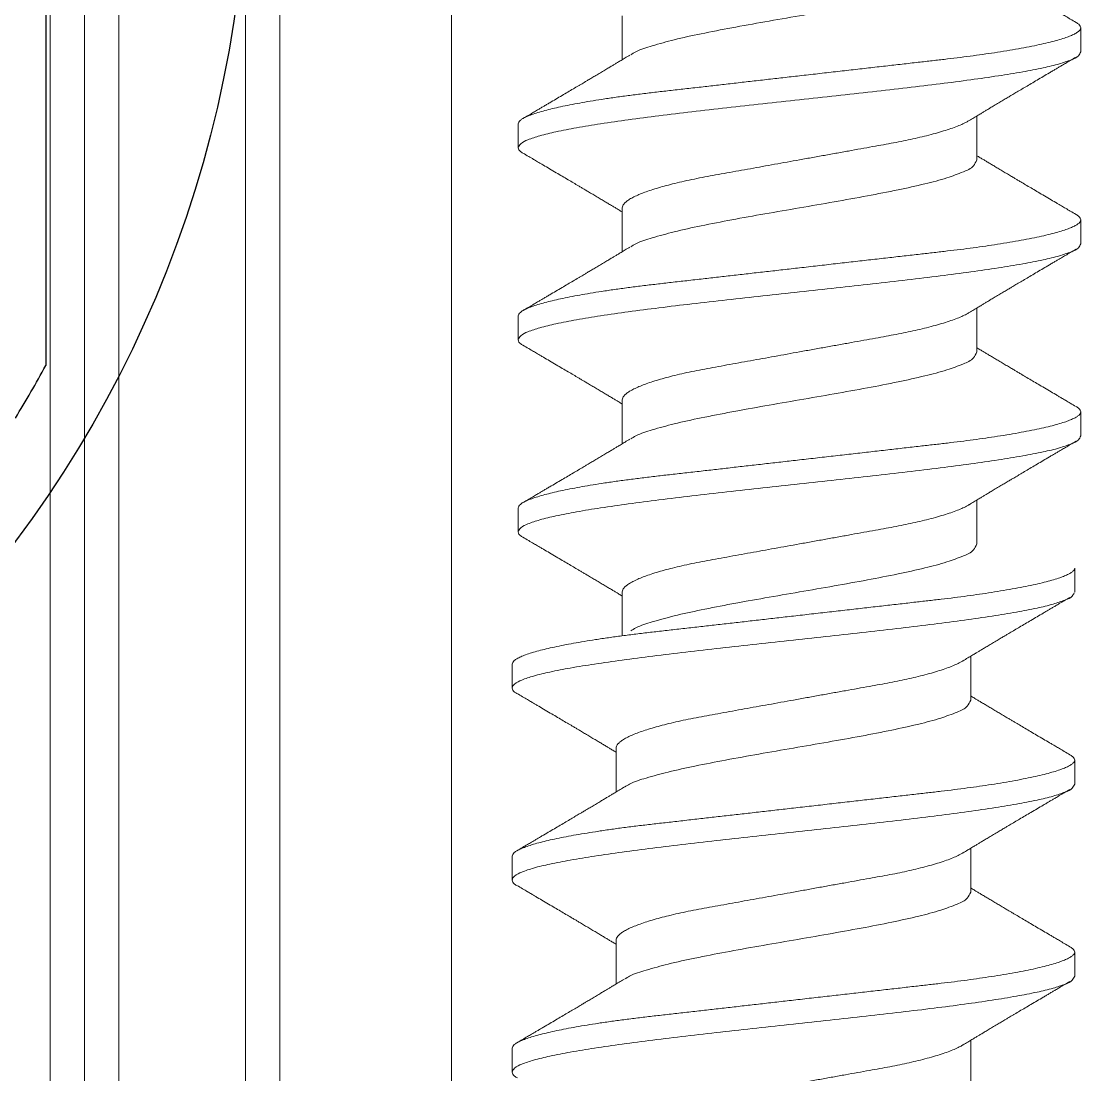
# Model space of a CAD drawing. Extents: x -82 to 113, y -82 to 93.
# Drawn here: x 28.7238 to 29.0327, y 79.8441 to 80.1513 of the extents above; entities that cross this region are included whole.
import ezdxf

# ---------------------------------------------------------------- set-up
doc = ezdxf.new("R2010")
doc.units = 0
doc.header["$MEASUREMENT"] = 0
doc.linetypes.add('C', pattern=[0])
doc.linetypes.add('SLD-Solid', pattern=[0])
doc.layers.get('0').update_dxf_attribs({"linetype": 'CONTINUOUS'})
doc.layers.add('Ballons', color=7, linetype='CONTINUOUS')
doc.layers.add('INERTIA', color=7, linetype='CONTINUOUS')

# ---------------------------------------------------------------- blocks, each defined once
blk = doc.blocks.new('NO 8 2 IN')
at = {"color": 7, "linetype": 'SLD-Solid', "lineweight": 15}
for p, q in [((1.25778, 0.0823), (1.25078, 0.0823)), ((1.31378, 0.0823), (1.30678, 0.0823)), ((1.36978, 0.0823), (1.36278, 0.0823)), ((1.41531, 0.08052), (1.40831, 0.08052)), ((1.47131, 0.08052), (1.46431, 0.08052)), ((1.52731, 0.08052), (1.52031, 0.08052)), ((1.28928, 0.05199), (1.27649, 0.05199)), ((1.34528, 0.05199), (1.33249, 0.05199)), ((1.39081, 0.05021), (1.37802, 0.05021)), ((1.44681, 0.05021), (1.43402, 0.05021)), ((1.50281, 0.05021), (1.49002, 0.05021)), ((1.55881, 0.05021), (1.54602, 0.05021)), ((1.24728, -0.05139), (1.26007, -0.05139)), ((1.30328, -0.05139), (1.31607, -0.05139)), ((1.35928, -0.05139), (1.37207, -0.05139)), ((1.40481, -0.05317), (1.41761, -0.05317)), ((1.46081, -0.05317), (1.47361, -0.05317)), ((1.51681, -0.05317), (1.52961, -0.05317)), ((1.27878, -0.0817), (1.28578, -0.0817)), ((1.33478, -0.0817), (1.34178, -0.0817)), ((1.39078, -0.0817), (1.39778, -0.0817)), ((1.43631, -0.08348), (1.44331, -0.08348)), ((1.49231, -0.08348), (1.49931, -0.08348)), ((1.54831, -0.08348), (1.55531, -0.08348))]:
    blk.add_line(p, q, dxfattribs=at)
for points, knots in [([(1.24914, 0.08075), (1.24927, 0.08104), (1.24959, 0.08174), (1.2508, 0.08263), (1.25235, 0.08137), (1.25329, 0.07915), (1.25446, 0.07567), (1.25556, 0.07094), (1.25671, 0.065), (1.25785, 0.05796), (1.259, 0.04994), (1.26016, 0.04107), (1.26131, 0.0315), (1.26247, 0.0214), (1.26362, 0.01094), (1.26478, 0.0003), (1.26594, -0.01034), (1.26709, -0.0208), (1.26825, -0.0309), (1.2694, -0.04047), (1.27056, -0.04934), (1.27171, -0.05736), (1.27285, -0.06441), (1.274, -0.07032), (1.27509, -0.07511), (1.27627, -0.07847), (1.2772, -0.08093), (1.27836, -0.0815), (1.27878, -0.0817)], [0, 0, 0, 0, 0.0057312, 0.0137294, 0.0217283, 0.0358057, 0.0571924, 0.0858972, 0.1215754, 0.1636904, 0.2115661, 0.2644133, 0.3213499, 0.3814193, 0.4436088, 0.5068678, 0.5701267, 0.6323161, 0.6923852, 0.7493214, 0.8021681, 0.8500432, 0.8921576, 0.9278349, 0.956539, 0.9779248, 0.9920013, 1, 1, 1, 1]), ([(1.25778, 0.0823), (1.25795, 0.08226), (1.25835, 0.08218), (1.25887, 0.08164), (1.25941, 0.08085), (1.25995, 0.07973), (1.26052, 0.0783), (1.2611, 0.07654), (1.26167, 0.07454), (1.26222, 0.07231), (1.26277, 0.06989), (1.26332, 0.06722), (1.26386, 0.06434), (1.26439, 0.06124), (1.26493, 0.05786), (1.26548, 0.05419), (1.26602, 0.05025), (1.26654, 0.04617), (1.26704, 0.04197), (1.26753, 0.03761), (1.26805, 0.03308), (1.26857, 0.02851), (1.26909, 0.02392), (1.26961, 0.01934), (1.27014, 0.01466), (1.27068, 0.00992), (1.27123, 0.00512), (1.2718, 0.00015), (1.27238, -0.00496), (1.27297, -0.01018), (1.27356, -0.01534), (1.27414, -0.02041), (1.2747, -0.02535), (1.27524, -0.03015), (1.27576, -0.03465), (1.27624, -0.03885), (1.27668, -0.04279), (1.27715, -0.04661), (1.27763, -0.05033), (1.27813, -0.05392), (1.27866, -0.05746), (1.27921, -0.06092), (1.2798, -0.06426), (1.28039, -0.06736), (1.28098, -0.07018), (1.28158, -0.07271), (1.28217, -0.07494), (1.28274, -0.07682), (1.28329, -0.07835), (1.2838, -0.07955), (1.2843, -0.08049), (1.28478, -0.08115), (1.28526, -0.0816), (1.28562, -0.08167), (1.28578, -0.0817)], [0, 0, 0, 0, 0.003092, 0.007218, 0.012848, 0.020196, 0.029358, 0.040369, 0.053221, 0.066587, 0.081415, 0.097635, 0.11516, 0.13389, 0.153715, 0.176448, 0.200174, 0.224724, 0.249924, 0.275906, 0.303091, 0.331379, 0.358168, 0.385658, 0.413725, 0.442232, 0.471038, 0.499995, 0.531578, 0.562966, 0.593969, 0.624401, 0.654092, 0.682884, 0.710636, 0.735058, 0.758527, 0.78147, 0.803831, 0.825476, 0.846274, 0.867849, 0.888108, 0.906911, 0.924131, 0.939662, 0.953422, 0.965357, 0.974673, 0.982441, 0.988705, 0.993557, 0.99719, 1, 1, 1, 1]), ([(1.27784, 0.04975), (1.27756, 0.05021), (1.27703, 0.05108), (1.27631, 0.05228), (1.27571, 0.05328), (1.27519, 0.05415), (1.27467, 0.05501), (1.2741, 0.05598), (1.27342, 0.05711), (1.27267, 0.05835), (1.27192, 0.05963), (1.27121, 0.06081), (1.2706, 0.06183), (1.2701, 0.06267), (1.26968, 0.06339), (1.26927, 0.06407), (1.26871, 0.06502), (1.26796, 0.06629), (1.26702, 0.06788), (1.26601, 0.06958), (1.26497, 0.07134), (1.26409, 0.07285), (1.26337, 0.07406), (1.26285, 0.07495), (1.26233, 0.07582), (1.26177, 0.07677), (1.2611, 0.07792), (1.26027, 0.07933), (1.25966, 0.08036), (1.25933, 0.08092)], [0, 0, 0, 0, 0.0451999, 0.083899, 0.1160726, 0.1417319, 0.1675755, 0.1986995, 0.2351164, 0.2768371, 0.3186332, 0.3576857, 0.3906104, 0.417396, 0.4384372, 0.4596495, 0.4829884, 0.5298514, 0.5815664, 0.6360157, 0.6932004, 0.7506903, 0.7808665, 0.8094736, 0.8365085, 0.8645782, 0.9009622, 0.9460993, 1, 1, 1, 1]), ([(1.30522, 0.08092), (1.30489, 0.08036), (1.30429, 0.07933), (1.30346, 0.07792), (1.30279, 0.07678), (1.30223, 0.07583), (1.30154, 0.07466), (1.30063, 0.07312), (1.29955, 0.07128), (1.29849, 0.06948), (1.2975, 0.06782), (1.29658, 0.06626), (1.29581, 0.06495), (1.29519, 0.06391), (1.29467, 0.06303), (1.29407, 0.06203), (1.2934, 0.0609), (1.29266, 0.05966), (1.29194, 0.05846), (1.29126, 0.0573), (1.29061, 0.05622), (1.29002, 0.05523), (1.28947, 0.05431), (1.28892, 0.05341), (1.28846, 0.05264), (1.28817, 0.05214), (1.28807, 0.05199)], [0, 0, 0, 0, 0.057982, 0.10656, 0.145743, 0.175978, 0.205039, 0.267031, 0.335195, 0.395552, 0.453065, 0.507733, 0.557279, 0.588303, 0.615909, 0.648764, 0.691919, 0.733036, 0.777294, 0.8174, 0.853077, 0.889787, 0.920247, 0.948394, 0.983846, 1, 1, 1, 1]), ([(1.30514, 0.08075), (1.30527, 0.08104), (1.30559, 0.08174), (1.3068, 0.08263), (1.30835, 0.08137), (1.30929, 0.07915), (1.31046, 0.07567), (1.31156, 0.07094), (1.31271, 0.065), (1.31385, 0.05796), (1.315, 0.04994), (1.31616, 0.04107), (1.31731, 0.0315), (1.31847, 0.0214), (1.31962, 0.01094), (1.32078, 0.0003), (1.32194, -0.01034), (1.32309, -0.0208), (1.32425, -0.0309), (1.3254, -0.04047), (1.32656, -0.04934), (1.32771, -0.05736), (1.32885, -0.06441), (1.33, -0.07032), (1.33109, -0.07511), (1.33227, -0.07847), (1.3332, -0.08093), (1.33436, -0.0815), (1.33478, -0.0817)], [0, 0, 0, 0, 0.005731, 0.013729, 0.021728, 0.035806, 0.057192, 0.085897, 0.121575, 0.16369, 0.211566, 0.264413, 0.32135, 0.381419, 0.443609, 0.506868, 0.570127, 0.632316, 0.692385, 0.749321, 0.802168, 0.850043, 0.892158, 0.927835, 0.956539, 0.977925, 0.992002, 1, 1, 1, 1]), ([(1.31378, 0.0823), (1.31395, 0.08226), (1.31435, 0.08218), (1.31487, 0.08164), (1.31541, 0.08085), (1.31595, 0.07973), (1.31652, 0.0783), (1.3171, 0.07654), (1.31767, 0.07454), (1.31822, 0.07231), (1.31877, 0.06989), (1.31932, 0.06722), (1.31986, 0.06434), (1.32039, 0.06124), (1.32093, 0.05786), (1.32148, 0.05419), (1.32202, 0.05025), (1.32254, 0.04617), (1.32304, 0.04197), (1.32353, 0.03761), (1.32405, 0.03308), (1.32457, 0.02851), (1.32509, 0.02392), (1.32561, 0.01934), (1.32614, 0.01466), (1.32668, 0.00992), (1.32723, 0.00512), (1.3278, 0.00015), (1.32838, -0.00496), (1.32897, -0.01018), (1.32956, -0.01534), (1.33014, -0.02041), (1.3307, -0.02535), (1.33124, -0.03015), (1.33176, -0.03465), (1.33224, -0.03885), (1.33268, -0.04279), (1.33315, -0.04661), (1.33363, -0.05033), (1.33413, -0.05392), (1.33466, -0.05746), (1.33521, -0.06092), (1.3358, -0.06426), (1.33639, -0.06736), (1.33698, -0.07018), (1.33758, -0.07271), (1.33817, -0.07494), (1.33874, -0.07682), (1.33929, -0.07835), (1.3398, -0.07955), (1.3403, -0.08049), (1.34078, -0.08115), (1.34126, -0.0816), (1.34162, -0.08167), (1.34178, -0.0817)], [0, 0, 0, 0, 0.003092, 0.007218, 0.012848, 0.020196, 0.029358, 0.040369, 0.053221, 0.066587, 0.081415, 0.097635, 0.11516, 0.13389, 0.153715, 0.176448, 0.200175, 0.224724, 0.249925, 0.275906, 0.303091, 0.331379, 0.358168, 0.385658, 0.413725, 0.442232, 0.471038, 0.499995, 0.531578, 0.562967, 0.593969, 0.624401, 0.654092, 0.682884, 0.710637, 0.735058, 0.758527, 0.78147, 0.803831, 0.825476, 0.846274, 0.867849, 0.888108, 0.906911, 0.924131, 0.939662, 0.953423, 0.965357, 0.974673, 0.982441, 0.988705, 0.993557, 0.99719, 1, 1, 1, 1]), ([(1.33384, 0.04975), (1.33356, 0.05021), (1.33303, 0.05108), (1.33231, 0.05228), (1.33171, 0.05328), (1.33119, 0.05415), (1.33067, 0.05501), (1.3301, 0.05598), (1.32942, 0.05711), (1.32867, 0.05835), (1.32792, 0.05963), (1.32721, 0.06081), (1.3266, 0.06183), (1.3261, 0.06267), (1.32568, 0.06339), (1.32527, 0.06407), (1.32471, 0.06502), (1.32396, 0.06629), (1.32302, 0.06788), (1.32201, 0.06958), (1.32097, 0.07134), (1.32009, 0.07285), (1.31937, 0.07406), (1.31885, 0.07495), (1.31833, 0.07582), (1.31777, 0.07677), (1.3171, 0.07792), (1.31627, 0.07933), (1.31566, 0.08036), (1.31533, 0.08092)], [0, 0, 0, 0, 0.045199, 0.083899, 0.116073, 0.141732, 0.167575, 0.1987, 0.235116, 0.276837, 0.318633, 0.357685, 0.39061, 0.417395, 0.438437, 0.45965, 0.482988, 0.529851, 0.581566, 0.636015, 0.6932, 0.75069, 0.780866, 0.809473, 0.836508, 0.864578, 0.900962, 0.946099, 1, 1, 1, 1]), ([(1.36122, 0.08092), (1.36089, 0.08036), (1.36029, 0.07933), (1.35946, 0.07792), (1.35879, 0.07678), (1.35823, 0.07583), (1.35754, 0.07466), (1.35663, 0.07312), (1.35555, 0.07128), (1.35449, 0.06948), (1.3535, 0.06782), (1.35258, 0.06626), (1.35181, 0.06495), (1.35119, 0.06391), (1.35067, 0.06303), (1.35007, 0.06203), (1.3494, 0.0609), (1.34866, 0.05966), (1.34794, 0.05846), (1.34725, 0.0573), (1.34661, 0.05622), (1.34602, 0.05523), (1.34547, 0.05431), (1.34492, 0.05341), (1.34446, 0.05264), (1.34417, 0.05214), (1.34407, 0.05199)], [0, 0, 0, 0, 0.057982, 0.10656, 0.145743, 0.175979, 0.205039, 0.267031, 0.335196, 0.395553, 0.453065, 0.507733, 0.55728, 0.588303, 0.615909, 0.648764, 0.691919, 0.733036, 0.777295, 0.817401, 0.853077, 0.889788, 0.920247, 0.948394, 0.983846, 1, 1, 1, 1]), ([(1.36114, 0.08075), (1.36127, 0.08104), (1.36159, 0.08174), (1.3628, 0.08263), (1.36435, 0.08137), (1.36529, 0.07915), (1.36646, 0.07567), (1.36756, 0.07094), (1.36871, 0.065), (1.36985, 0.05796), (1.371, 0.04994), (1.37216, 0.04107), (1.37331, 0.0315), (1.37447, 0.0214), (1.37562, 0.01094), (1.37678, 0.0003), (1.37794, -0.01034), (1.37909, -0.0208), (1.38025, -0.0309), (1.3814, -0.04047), (1.38256, -0.04934), (1.38371, -0.05736), (1.38485, -0.06441), (1.386, -0.07032), (1.38709, -0.07511), (1.38828, -0.07845), (1.38915, -0.08085), (1.3902, -0.08138), (1.39052, -0.08155)], [0, 0, 0, 0, 0.005741, 0.013754, 0.021767, 0.035869, 0.057293, 0.086049, 0.12179, 0.163979, 0.21194, 0.26488, 0.321917, 0.382093, 0.444392, 0.507763, 0.571133, 0.633432, 0.693607, 0.750644, 0.803584, 0.851544, 0.893732, 0.929473, 0.958227, 0.979651, 0.993752, 1, 1, 1, 1]), ([(1.36978, 0.0823), (1.36995, 0.08226), (1.37035, 0.08218), (1.37087, 0.08164), (1.37141, 0.08085), (1.37195, 0.07973), (1.37252, 0.0783), (1.3731, 0.07654), (1.37367, 0.07454), (1.37422, 0.07231), (1.37477, 0.06989), (1.37532, 0.06722), (1.37586, 0.06434), (1.37639, 0.06124), (1.37693, 0.05786), (1.37748, 0.05419), (1.37802, 0.05025), (1.37854, 0.04617), (1.37904, 0.04197), (1.37953, 0.03761), (1.38005, 0.03308), (1.38057, 0.02851), (1.38109, 0.02392), (1.38161, 0.01934), (1.38214, 0.01466), (1.38268, 0.00992), (1.38323, 0.00512), (1.3838, 0.00015), (1.38438, -0.00496), (1.38497, -0.01018), (1.38556, -0.01534), (1.38614, -0.02041), (1.3867, -0.02535), (1.38724, -0.03015), (1.38776, -0.03465), (1.38824, -0.03885), (1.38868, -0.04279), (1.38915, -0.04661), (1.38963, -0.05033), (1.39013, -0.05392), (1.39066, -0.05746), (1.39121, -0.06092), (1.3918, -0.06426), (1.39239, -0.06736), (1.39298, -0.07018), (1.39358, -0.07271), (1.39417, -0.07494), (1.39474, -0.07682), (1.39529, -0.07835), (1.3958, -0.07955), (1.3963, -0.08049), (1.39678, -0.08115), (1.39726, -0.0816), (1.39762, -0.08167), (1.39778, -0.0817)], [0, 0, 0, 0, 0.003092, 0.007218, 0.012848, 0.020196, 0.029358, 0.040369, 0.053221, 0.066587, 0.081415, 0.097635, 0.11516, 0.13389, 0.153715, 0.176448, 0.200175, 0.224724, 0.249925, 0.275906, 0.303091, 0.331379, 0.358168, 0.385658, 0.413725, 0.442232, 0.471038, 0.499995, 0.531578, 0.562967, 0.593969, 0.624401, 0.654092, 0.682884, 0.710637, 0.735058, 0.758527, 0.78147, 0.803831, 0.825476, 0.846274, 0.867849, 0.888108, 0.906911, 0.924131, 0.939662, 0.953423, 0.965357, 0.974673, 0.982441, 0.988705, 0.993557, 0.99719, 1, 1, 1, 1]), ([(1.40667, 0.07896), (1.4068, 0.07926), (1.40712, 0.07995), (1.40833, 0.08085), (1.40988, 0.07959), (1.41082, 0.07737), (1.412, 0.07389), (1.41309, 0.06915), (1.41424, 0.06322), (1.41539, 0.05618), (1.41654, 0.04816), (1.41769, 0.03929), (1.41884, 0.02972), (1.42, 0.01962), (1.42116, 0.00916), (1.42231, -0.00148), (1.42347, -0.01213), (1.42463, -0.02259), (1.42578, -0.03269), (1.42694, -0.04225), (1.42809, -0.05113), (1.42924, -0.05915), (1.43038, -0.06619), (1.43153, -0.07211), (1.43263, -0.07689), (1.4338, -0.08025), (1.43474, -0.08272), (1.43589, -0.08328), (1.43631, -0.08348)], [0, 0, 0, 0, 0.005731, 0.013729, 0.021728, 0.035806, 0.057192, 0.085897, 0.121575, 0.16369, 0.211566, 0.264413, 0.32135, 0.381419, 0.443609, 0.506868, 0.570127, 0.632316, 0.692385, 0.749322, 0.802168, 0.850043, 0.892158, 0.927835, 0.956539, 0.977925, 0.992002, 1, 1, 1, 1]), ([(1.41531, 0.08052), (1.41549, 0.08048), (1.41589, 0.0804), (1.41641, 0.07985), (1.41694, 0.07907), (1.41749, 0.07795), (1.41805, 0.07652), (1.41863, 0.07476), (1.4192, 0.07275), (1.41976, 0.07053), (1.4203, 0.0681), (1.42085, 0.06544), (1.42139, 0.06255), (1.42193, 0.05946), (1.42247, 0.05607), (1.42301, 0.05241), (1.42355, 0.04847), (1.42407, 0.04439), (1.42457, 0.04018), (1.42507, 0.03583), (1.42558, 0.0313), (1.4261, 0.02672), (1.42662, 0.02213), (1.42715, 0.01756), (1.42768, 0.01288), (1.42822, 0.00813), (1.42876, 0.00334), (1.42933, -0.00163), (1.42991, -0.00674), (1.43051, -0.01196), (1.43109, -0.01713), (1.43167, -0.02219), (1.43223, -0.02713), (1.43278, -0.03193), (1.43329, -0.03643), (1.43377, -0.04064), (1.43422, -0.04457), (1.43468, -0.04839), (1.43516, -0.05211), (1.43566, -0.0557), (1.43619, -0.05924), (1.43674, -0.0627), (1.43733, -0.06605), (1.43792, -0.06914), (1.43852, -0.07196), (1.43911, -0.0745), (1.4397, -0.07673), (1.44027, -0.0786), (1.44082, -0.08013), (1.44133, -0.08133), (1.44183, -0.08227), (1.44232, -0.08293), (1.4428, -0.08338), (1.44316, -0.08345), (1.44331, -0.08348)], [0, 0, 0, 0, 0.003092, 0.007218, 0.012848, 0.020196, 0.029358, 0.040369, 0.053221, 0.066587, 0.081415, 0.097635, 0.11516, 0.13389, 0.153715, 0.176448, 0.200174, 0.224724, 0.249924, 0.275905, 0.303091, 0.331379, 0.358167, 0.385658, 0.413725, 0.442232, 0.471038, 0.499994, 0.531578, 0.562966, 0.593969, 0.624401, 0.654092, 0.682884, 0.710636, 0.735058, 0.758526, 0.78147, 0.803831, 0.825476, 0.846274, 0.867849, 0.888108, 0.906911, 0.924131, 0.939662, 0.953422, 0.965357, 0.974672, 0.982441, 0.988705, 0.993557, 0.99719, 1, 1, 1, 1]), ([(1.46267, 0.07896), (1.4628, 0.07926), (1.46312, 0.07995), (1.46433, 0.08085), (1.46588, 0.07959), (1.46682, 0.07737), (1.468, 0.07389), (1.46909, 0.06915), (1.47024, 0.06322), (1.47139, 0.05618), (1.47254, 0.04816), (1.47369, 0.03929), (1.47484, 0.02972), (1.476, 0.01962), (1.47716, 0.00916), (1.47831, -0.00148), (1.47947, -0.01213), (1.48063, -0.02259), (1.48178, -0.03269), (1.48294, -0.04225), (1.48409, -0.05113), (1.48524, -0.05915), (1.48638, -0.06619), (1.48753, -0.07211), (1.48863, -0.07689), (1.4898, -0.08025), (1.49074, -0.08272), (1.49189, -0.08328), (1.49231, -0.08348)], [0, 0, 0, 0, 0.0057312, 0.0137294, 0.0217283, 0.0358057, 0.0571924, 0.0858972, 0.1215754, 0.1636904, 0.2115661, 0.2644133, 0.3213499, 0.3814193, 0.4436088, 0.5068678, 0.5701267, 0.6323161, 0.6923852, 0.7493214, 0.8021681, 0.8500432, 0.8921576, 0.9278349, 0.956539, 0.9779248, 0.9920013, 1, 1, 1, 1]), ([(1.47131, 0.08052), (1.47149, 0.08048), (1.47189, 0.0804), (1.47241, 0.07985), (1.47294, 0.07907), (1.47349, 0.07795), (1.47405, 0.07652), (1.47463, 0.07476), (1.4752, 0.07275), (1.47576, 0.07053), (1.4763, 0.0681), (1.47685, 0.06544), (1.47739, 0.06255), (1.47793, 0.05946), (1.47847, 0.05607), (1.47901, 0.05241), (1.47955, 0.04847), (1.48007, 0.04439), (1.48057, 0.04018), (1.48107, 0.03583), (1.48158, 0.0313), (1.4821, 0.02672), (1.48262, 0.02213), (1.48315, 0.01756), (1.48368, 0.01288), (1.48422, 0.00813), (1.48476, 0.00334), (1.48533, -0.00163), (1.48591, -0.00674), (1.48651, -0.01196), (1.48709, -0.01713), (1.48767, -0.02219), (1.48823, -0.02713), (1.48878, -0.03193), (1.48929, -0.03643), (1.48977, -0.04064), (1.49022, -0.04457), (1.49068, -0.04839), (1.49116, -0.05211), (1.49166, -0.0557), (1.49219, -0.05924), (1.49274, -0.0627), (1.49333, -0.06605), (1.49392, -0.06914), (1.49452, -0.07196), (1.49511, -0.0745), (1.4957, -0.07673), (1.49627, -0.0786), (1.49682, -0.08013), (1.49733, -0.08133), (1.49783, -0.08227), (1.49832, -0.08293), (1.4988, -0.08338), (1.49916, -0.08345), (1.49931, -0.08348)], [0, 0, 0, 0, 0.003092, 0.007218, 0.012848, 0.020196, 0.029358, 0.040369, 0.053221, 0.066587, 0.081415, 0.097635, 0.11516, 0.13389, 0.153715, 0.176448, 0.200174, 0.224724, 0.249924, 0.275906, 0.303091, 0.331379, 0.358168, 0.385658, 0.413725, 0.442232, 0.471038, 0.499995, 0.531578, 0.562966, 0.593969, 0.624401, 0.654092, 0.682884, 0.710636, 0.735058, 0.758527, 0.78147, 0.803831, 0.825476, 0.846274, 0.867849, 0.888108, 0.906911, 0.924131, 0.939662, 0.953422, 0.965357, 0.974673, 0.982441, 0.988705, 0.993557, 0.99719, 1, 1, 1, 1]), ([(1.51867, 0.07896), (1.5188, 0.07926), (1.51912, 0.07995), (1.52033, 0.08085), (1.52188, 0.07959), (1.52282, 0.07737), (1.524, 0.07389), (1.52509, 0.06915), (1.52624, 0.06322), (1.52739, 0.05618), (1.52854, 0.04816), (1.52969, 0.03929), (1.53084, 0.02972), (1.532, 0.01962), (1.53316, 0.00916), (1.53431, -0.00148), (1.53547, -0.01213), (1.53663, -0.02259), (1.53778, -0.03269), (1.53894, -0.04225), (1.54009, -0.05113), (1.54124, -0.05915), (1.54238, -0.06619), (1.54353, -0.07211), (1.54463, -0.07689), (1.5458, -0.08025), (1.54674, -0.08272), (1.54789, -0.08328), (1.54831, -0.08348)], [0, 0, 0, 0, 0.005731, 0.013729, 0.021728, 0.035806, 0.057192, 0.085897, 0.121575, 0.16369, 0.211566, 0.264413, 0.32135, 0.381419, 0.443609, 0.506868, 0.570127, 0.632316, 0.692385, 0.749322, 0.802168, 0.850043, 0.892158, 0.927835, 0.956539, 0.977925, 0.992002, 1, 1, 1, 1]), ([(1.52731, 0.08052), (1.52749, 0.08048), (1.52789, 0.0804), (1.52841, 0.07985), (1.52894, 0.07907), (1.52949, 0.07795), (1.53005, 0.07652), (1.53063, 0.07476), (1.5312, 0.07275), (1.53176, 0.07053), (1.5323, 0.0681), (1.53285, 0.06544), (1.53339, 0.06255), (1.53393, 0.05946), (1.53447, 0.05607), (1.53501, 0.05241), (1.53555, 0.04847), (1.53607, 0.04439), (1.53657, 0.04018), (1.53707, 0.03583), (1.53758, 0.0313), (1.5381, 0.02672), (1.53862, 0.02213), (1.53915, 0.01756), (1.53968, 0.01288), (1.54022, 0.00813), (1.54076, 0.00334), (1.54133, -0.00163), (1.54191, -0.00674), (1.54251, -0.01196), (1.54309, -0.01713), (1.54367, -0.02219), (1.54423, -0.02713), (1.54478, -0.03193), (1.54529, -0.03643), (1.54577, -0.04064), (1.54622, -0.04457), (1.54668, -0.04839), (1.54716, -0.05211), (1.54766, -0.0557), (1.54819, -0.05924), (1.54874, -0.0627), (1.54933, -0.06605), (1.54992, -0.06914), (1.55052, -0.07196), (1.55111, -0.0745), (1.5517, -0.07673), (1.55227, -0.0786), (1.55282, -0.08013), (1.55333, -0.08133), (1.55383, -0.08227), (1.55432, -0.08293), (1.5548, -0.08338), (1.55516, -0.08345), (1.55531, -0.08348)], [0, 0, 0, 0, 0.003092, 0.007218, 0.012848, 0.020196, 0.029358, 0.040369, 0.053221, 0.066587, 0.081415, 0.097635, 0.11516, 0.13389, 0.153715, 0.176448, 0.200175, 0.224724, 0.249925, 0.275906, 0.303091, 0.331379, 0.358168, 0.385658, 0.413725, 0.442232, 0.471038, 0.499995, 0.531578, 0.562967, 0.593969, 0.624401, 0.654092, 0.682884, 0.710637, 0.735058, 0.758527, 0.78147, 0.803831, 0.825476, 0.846274, 0.867849, 0.888108, 0.906911, 0.924131, 0.939662, 0.953423, 0.965357, 0.974673, 0.982441, 0.988705, 0.993557, 0.99719, 1, 1, 1, 1]), ([(1.40676, 0.07914), (1.40643, 0.07858), (1.40582, 0.07755), (1.40499, 0.07614), (1.40432, 0.075), (1.40376, 0.07405), (1.40307, 0.07287), (1.40217, 0.07134), (1.40108, 0.0695), (1.40002, 0.0677), (1.39904, 0.06604), (1.39811, 0.06448), (1.39734, 0.06317), (1.39672, 0.06213), (1.3962, 0.06125), (1.39561, 0.06025), (1.39494, 0.05912), (1.3942, 0.05788), (1.39348, 0.05667), (1.39279, 0.05552), (1.39214, 0.05443), (1.39155, 0.05344), (1.391, 0.05253), (1.39046, 0.05162), (1.39, 0.05086), (1.3897, 0.05036), (1.38961, 0.05021)], [0, 0, 0, 0, 0.057982, 0.10656, 0.145743, 0.175979, 0.205039, 0.267031, 0.335196, 0.395553, 0.453065, 0.507733, 0.557279, 0.588303, 0.615908, 0.648764, 0.691919, 0.733036, 0.777294, 0.8174, 0.853077, 0.889787, 0.920247, 0.948394, 0.983845, 1, 1, 1, 1]), ([(1.43537, 0.04796), (1.43509, 0.04843), (1.43457, 0.0493), (1.43384, 0.0505), (1.43324, 0.0515), (1.43272, 0.05237), (1.43221, 0.05322), (1.43163, 0.05419), (1.43095, 0.05533), (1.43021, 0.05657), (1.42945, 0.05784), (1.42875, 0.05902), (1.42814, 0.06005), (1.42764, 0.06089), (1.42721, 0.06161), (1.42681, 0.06229), (1.42624, 0.06324), (1.42549, 0.0645), (1.42455, 0.0661), (1.42355, 0.06779), (1.42251, 0.06955), (1.42162, 0.07106), (1.42091, 0.07227), (1.42038, 0.07317), (1.41987, 0.07404), (1.41931, 0.07499), (1.41863, 0.07613), (1.4178, 0.07754), (1.4172, 0.07857), (1.41687, 0.07914)], [0, 0, 0, 0, 0.0452, 0.0839, 0.116073, 0.141732, 0.167575, 0.1987, 0.235116, 0.276837, 0.318633, 0.357685, 0.390611, 0.417396, 0.438437, 0.459649, 0.482988, 0.529851, 0.581567, 0.636015, 0.6932, 0.75069, 0.780867, 0.809473, 0.836509, 0.864578, 0.900962, 0.946099, 1, 1, 1, 1]), ([(1.46276, 0.07914), (1.46243, 0.07858), (1.46182, 0.07755), (1.461, 0.07614), (1.46032, 0.075), (1.45976, 0.07405), (1.45907, 0.07287), (1.45817, 0.07134), (1.45708, 0.0695), (1.45602, 0.0677), (1.45504, 0.06604), (1.45412, 0.06448), (1.45334, 0.06317), (1.45272, 0.06213), (1.4522, 0.06125), (1.45161, 0.06025), (1.45094, 0.05912), (1.4502, 0.05788), (1.44948, 0.05667), (1.44879, 0.05552), (1.44814, 0.05443), (1.44755, 0.05344), (1.447, 0.05253), (1.44646, 0.05162), (1.446, 0.05086), (1.4457, 0.05036), (1.44561, 0.05021)], [0, 0, 0, 0, 0.057982, 0.10656, 0.145743, 0.175978, 0.205039, 0.267031, 0.335196, 0.395553, 0.453065, 0.507733, 0.55728, 0.588303, 0.615909, 0.648764, 0.691919, 0.733036, 0.777294, 0.817401, 0.853077, 0.889788, 0.920247, 0.948394, 0.983846, 1, 1, 1, 1]), ([(1.49137, 0.04796), (1.49109, 0.04843), (1.49057, 0.0493), (1.48984, 0.0505), (1.48924, 0.0515), (1.48872, 0.05237), (1.48821, 0.05322), (1.48763, 0.05419), (1.48695, 0.05533), (1.48621, 0.05657), (1.48545, 0.05784), (1.48475, 0.05902), (1.48414, 0.06005), (1.48364, 0.06089), (1.48321, 0.06161), (1.48281, 0.06229), (1.48224, 0.06324), (1.48149, 0.0645), (1.48055, 0.0661), (1.47955, 0.06779), (1.47851, 0.06955), (1.47762, 0.07106), (1.47691, 0.07227), (1.47638, 0.07317), (1.47587, 0.07404), (1.47531, 0.07499), (1.47463, 0.07613), (1.4738, 0.07754), (1.4732, 0.07857), (1.47287, 0.07914)], [0, 0, 0, 0, 0.0452, 0.083899, 0.116073, 0.141732, 0.167575, 0.1987, 0.235116, 0.276837, 0.318633, 0.357686, 0.39061, 0.417396, 0.438437, 0.45965, 0.482988, 0.529851, 0.581566, 0.636016, 0.6932, 0.75069, 0.780866, 0.809474, 0.836508, 0.864578, 0.900962, 0.946099, 1, 1, 1, 1]), ([(1.51876, 0.07914), (1.51843, 0.07858), (1.51782, 0.07755), (1.517, 0.07614), (1.51632, 0.075), (1.51576, 0.07405), (1.51507, 0.07287), (1.51417, 0.07134), (1.51308, 0.0695), (1.51202, 0.0677), (1.51104, 0.06604), (1.51011, 0.06448), (1.50934, 0.06317), (1.50872, 0.06213), (1.5082, 0.06125), (1.50761, 0.06025), (1.50694, 0.05912), (1.5062, 0.05788), (1.50548, 0.05667), (1.50479, 0.05552), (1.50414, 0.05443), (1.50355, 0.05344), (1.503, 0.05253), (1.50246, 0.05162), (1.502, 0.05086), (1.5017, 0.05036), (1.50161, 0.05021)], [0, 0, 0, 0, 0.057982, 0.10656, 0.145743, 0.175978, 0.205039, 0.267031, 0.335195, 0.395552, 0.453065, 0.507733, 0.557279, 0.588303, 0.615909, 0.648764, 0.691919, 0.733036, 0.777294, 0.8174, 0.853077, 0.889787, 0.920247, 0.948394, 0.983846, 1, 1, 1, 1]), ([(1.54737, 0.04796), (1.54709, 0.04843), (1.54657, 0.0493), (1.54584, 0.0505), (1.54524, 0.0515), (1.54472, 0.05237), (1.54421, 0.05322), (1.54363, 0.05419), (1.54295, 0.05533), (1.54221, 0.05657), (1.54145, 0.05784), (1.54075, 0.05902), (1.54014, 0.06005), (1.53964, 0.06089), (1.53921, 0.06161), (1.53881, 0.06229), (1.53824, 0.06324), (1.53749, 0.0645), (1.53655, 0.0661), (1.53555, 0.06779), (1.53451, 0.06955), (1.53362, 0.07106), (1.53291, 0.07227), (1.53238, 0.07317), (1.53187, 0.07404), (1.53131, 0.07499), (1.53063, 0.07613), (1.5298, 0.07754), (1.5292, 0.07857), (1.52887, 0.07914)], [0, 0, 0, 0, 0.045199, 0.083899, 0.116073, 0.141732, 0.167575, 0.1987, 0.235116, 0.276837, 0.318633, 0.357685, 0.39061, 0.417395, 0.438437, 0.45965, 0.482988, 0.529851, 0.581566, 0.636015, 0.6932, 0.75069, 0.780866, 0.809473, 0.836508, 0.864578, 0.900962, 0.946099, 1, 1, 1, 1]), ([(1.23328, 0.05199), (1.23348, 0.05196), (1.23392, 0.0519), (1.23454, 0.05144), (1.23518, 0.05075), (1.23584, 0.04979), (1.23651, 0.04855), (1.23718, 0.04708), (1.23784, 0.04539), (1.2385, 0.0435), (1.23915, 0.0414), (1.23979, 0.0391), (1.24044, 0.03658), (1.24107, 0.03385), (1.2417, 0.03093), (1.2423, 0.0279), (1.24287, 0.02473), (1.24346, 0.02143), (1.24407, 0.01805), (1.2447, 0.0146), (1.24533, 0.01112), (1.24597, 0.00756), (1.24662, 0.00394), (1.24729, 0.00023), (1.24798, -0.00356), (1.24867, -0.00739), (1.24935, -0.01116), (1.25001, -0.01483), (1.25065, -0.01838), (1.25126, -0.02173), (1.25182, -0.02487), (1.25236, -0.02783), (1.25293, -0.03068), (1.25352, -0.03342), (1.25415, -0.03609), (1.2548, -0.03864), (1.25548, -0.04105), (1.25618, -0.04325), (1.25687, -0.0452), (1.25757, -0.0469), (1.25816, -0.04819), (1.25858, -0.04888), (1.25872, -0.04913)], [0, 0, 0, 0, 0.00566, 0.012578, 0.021366, 0.032352, 0.04569, 0.061424, 0.078423, 0.097441, 0.118359, 0.141021, 0.165246, 0.192421, 0.220865, 0.250311, 0.2806, 0.312419, 0.345788, 0.378482, 0.412166, 0.446614, 0.481581, 0.516811, 0.554171, 0.591217, 0.627644, 0.663165, 0.697515, 0.730461, 0.760059, 0.788419, 0.816064, 0.842792, 0.868376, 0.894021, 0.917895, 0.939784, 0.95951, 0.976938, 0.991987, 1, 1, 1, 1]), ([(1.27791, 0.04952), (1.27821, 0.04904), (1.27941, 0.04711), (1.28069, 0.04276), (1.28246, 0.03643), (1.28413, 0.02867), (1.28585, 0.01984), (1.28756, 0.01026), (1.28928, 0.0003), (1.291, -0.00966), (1.29271, -0.01924), (1.29442, -0.02808), (1.29613, -0.0358), (1.29778, -0.04224), (1.29952, -0.04687), (1.30096, -0.05034), (1.30265, -0.0511), (1.30328, -0.05139)], [0, 0, 0, 0, 0.016211, 0.064626, 0.128031, 0.204413, 0.291076, 0.384847, 0.48225, 0.579652, 0.673423, 0.760083, 0.836464, 0.899866, 0.948278, 0.98085, 1, 1, 1, 1]), ([(1.28928, 0.05199), (1.28948, 0.05196), (1.28992, 0.0519), (1.29054, 0.05144), (1.29118, 0.05075), (1.29184, 0.04979), (1.29251, 0.04855), (1.29318, 0.04708), (1.29384, 0.04539), (1.2945, 0.0435), (1.29515, 0.0414), (1.29579, 0.0391), (1.29644, 0.03658), (1.29707, 0.03385), (1.2977, 0.03093), (1.2983, 0.0279), (1.29887, 0.02473), (1.29946, 0.02143), (1.30007, 0.01805), (1.3007, 0.0146), (1.30133, 0.01112), (1.30197, 0.00756), (1.30262, 0.00394), (1.30329, 0.00023), (1.30398, -0.00356), (1.30467, -0.00739), (1.30535, -0.01116), (1.30601, -0.01483), (1.30665, -0.01838), (1.30726, -0.02173), (1.30782, -0.02487), (1.30836, -0.02783), (1.30893, -0.03068), (1.30952, -0.03342), (1.31015, -0.03609), (1.3108, -0.03864), (1.31148, -0.04105), (1.31218, -0.04325), (1.31287, -0.0452), (1.31357, -0.0469), (1.31416, -0.04819), (1.31458, -0.04888), (1.31472, -0.04913)], [0, 0, 0, 0, 0.0056599, 0.0125775, 0.0213656, 0.0323516, 0.0456897, 0.0614235, 0.0784225, 0.0974411, 0.1183588, 0.1410211, 0.1652461, 0.1924205, 0.2208649, 0.2503105, 0.2805998, 0.3124188, 0.3457879, 0.3784824, 0.4121662, 0.4466137, 0.4815809, 0.5168112, 0.5541709, 0.5912169, 0.6276443, 0.663165, 0.6975153, 0.7304612, 0.760059, 0.7884191, 0.8160641, 0.8427916, 0.8683764, 0.8940213, 0.9178954, 0.9397845, 0.9595098, 0.9769376, 0.9919873, 1, 1, 1, 1]), ([(1.33391, 0.04952), (1.33421, 0.04904), (1.33541, 0.04711), (1.33669, 0.04276), (1.33846, 0.03643), (1.34013, 0.02867), (1.34185, 0.01984), (1.34356, 0.01026), (1.34528, 0.0003), (1.347, -0.00966), (1.34871, -0.01924), (1.35042, -0.02808), (1.35213, -0.0358), (1.35378, -0.04224), (1.35552, -0.04687), (1.35696, -0.05034), (1.35865, -0.0511), (1.35928, -0.05139)], [0, 0, 0, 0, 0.016211, 0.064626, 0.128031, 0.204413, 0.291075, 0.384847, 0.48225, 0.579652, 0.673423, 0.760083, 0.836464, 0.899866, 0.948278, 0.98085, 1, 1, 1, 1]), ([(1.34528, 0.05199), (1.34548, 0.05196), (1.34592, 0.0519), (1.34654, 0.05144), (1.34718, 0.05075), (1.34784, 0.04979), (1.34851, 0.04855), (1.34918, 0.04708), (1.34984, 0.04539), (1.3505, 0.0435), (1.35115, 0.0414), (1.35179, 0.0391), (1.35244, 0.03658), (1.35307, 0.03385), (1.3537, 0.03093), (1.3543, 0.0279), (1.35487, 0.02473), (1.35546, 0.02143), (1.35607, 0.01805), (1.3567, 0.0146), (1.35733, 0.01112), (1.35797, 0.00756), (1.35862, 0.00394), (1.35929, 0.00023), (1.35998, -0.00356), (1.36067, -0.00739), (1.36135, -0.01116), (1.36201, -0.01483), (1.36265, -0.01838), (1.36326, -0.02173), (1.36382, -0.02487), (1.36436, -0.02783), (1.36493, -0.03068), (1.36552, -0.03342), (1.36615, -0.03609), (1.3668, -0.03864), (1.36748, -0.04105), (1.36818, -0.04325), (1.36887, -0.0452), (1.36957, -0.0469), (1.37016, -0.04819), (1.37058, -0.04888), (1.37072, -0.04913)], [0, 0, 0, 0, 0.00566, 0.012578, 0.021366, 0.032352, 0.04569, 0.061424, 0.078423, 0.097441, 0.118359, 0.141021, 0.165246, 0.192421, 0.220865, 0.250311, 0.2806, 0.312419, 0.345788, 0.378482, 0.412166, 0.446614, 0.481581, 0.516811, 0.554171, 0.591217, 0.627644, 0.663165, 0.697515, 0.730461, 0.760059, 0.788419, 0.816064, 0.842792, 0.868377, 0.894021, 0.917895, 0.939784, 0.95951, 0.976938, 0.991987, 1, 1, 1, 1]), ([(1.39081, 0.05021), (1.39101, 0.05018), (1.39145, 0.05011), (1.39208, 0.04966), (1.39272, 0.04897), (1.39337, 0.048), (1.39404, 0.04677), (1.39471, 0.04529), (1.39538, 0.0436), (1.39603, 0.04171), (1.39668, 0.03961), (1.39733, 0.03732), (1.39797, 0.0348), (1.39861, 0.03207), (1.39923, 0.02915), (1.39983, 0.02611), (1.4004, 0.02295), (1.401, 0.01965), (1.40161, 0.01627), (1.40223, 0.01282), (1.40286, 0.00934), (1.4035, 0.00578), (1.40416, 0.00216), (1.40483, -0.00156), (1.40551, -0.00534), (1.4062, -0.00917), (1.40688, -0.01294), (1.40754, -0.01661), (1.40819, -0.02017), (1.40879, -0.02351), (1.40936, -0.02665), (1.4099, -0.02961), (1.41046, -0.03246), (1.41106, -0.0352), (1.41168, -0.03787), (1.41234, -0.04042), (1.41302, -0.04284), (1.41371, -0.04503), (1.4144, -0.04699), (1.4151, -0.04868), (1.4157, -0.04997), (1.41611, -0.05067), (1.41626, -0.05091)], [0, 0, 0, 0, 0.0056599, 0.0125775, 0.0213656, 0.0323518, 0.0456897, 0.0614235, 0.0784225, 0.0974411, 0.1183588, 0.1410211, 0.1652462, 0.1924205, 0.2208649, 0.2503106, 0.2805999, 0.3124188, 0.3457879, 0.3784824, 0.4121662, 0.4466137, 0.481581, 0.5168113, 0.5541709, 0.5912169, 0.6276443, 0.663165, 0.6975153, 0.7304613, 0.7600591, 0.7884191, 0.8160642, 0.8427917, 0.8683765, 0.8940213, 0.9178954, 0.9397845, 0.95951, 0.9769376, 0.9919873, 1, 1, 1, 1]), ([(1.39081, 0.05021), (1.39101, 0.05018), (1.39145, 0.05011), (1.39208, 0.04966), (1.39272, 0.04897), (1.39337, 0.048), (1.39404, 0.04677), (1.39471, 0.04529), (1.39538, 0.0436), (1.39603, 0.04171), (1.39668, 0.03961), (1.39733, 0.03732), (1.39797, 0.0348), (1.39861, 0.03207), (1.39923, 0.02915), (1.39983, 0.02611), (1.4004, 0.02295), (1.401, 0.01965), (1.40161, 0.01627), (1.40223, 0.01282), (1.40286, 0.00934), (1.4035, 0.00578), (1.40416, 0.00216), (1.40483, -0.00156), (1.40551, -0.00534), (1.4062, -0.00917), (1.40688, -0.01294), (1.40754, -0.01661), (1.40819, -0.02017), (1.40879, -0.02351), (1.40936, -0.02665), (1.4099, -0.02961), (1.41046, -0.03246), (1.41106, -0.0352), (1.41168, -0.03787), (1.41234, -0.04042), (1.41302, -0.04284), (1.41371, -0.04503), (1.4144, -0.04699), (1.4151, -0.04868), (1.4157, -0.04997), (1.41611, -0.05067), (1.41626, -0.05091)], [0, 0, 0, 0, 0.00566, 0.012578, 0.021366, 0.032352, 0.04569, 0.061424, 0.078423, 0.097441, 0.118359, 0.141021, 0.165246, 0.192421, 0.220865, 0.250311, 0.2806, 0.312419, 0.345788, 0.378482, 0.412166, 0.446614, 0.481581, 0.516811, 0.554171, 0.591217, 0.627644, 0.663165, 0.697515, 0.730461, 0.760059, 0.788419, 0.816064, 0.842792, 0.868377, 0.894021, 0.917895, 0.939784, 0.95951, 0.976938, 0.991987, 1, 1, 1, 1]), ([(1.44681, 0.05021), (1.44701, 0.05018), (1.44745, 0.05011), (1.44808, 0.04966), (1.44872, 0.04897), (1.44937, 0.048), (1.45004, 0.04677), (1.45071, 0.04529), (1.45138, 0.0436), (1.45203, 0.04171), (1.45268, 0.03961), (1.45333, 0.03732), (1.45397, 0.0348), (1.45461, 0.03207), (1.45523, 0.02915), (1.45583, 0.02611), (1.4564, 0.02295), (1.457, 0.01965), (1.45761, 0.01627), (1.45823, 0.01282), (1.45886, 0.00934), (1.4595, 0.00578), (1.46016, 0.00216), (1.46083, -0.00156), (1.46151, -0.00534), (1.4622, -0.00917), (1.46288, -0.01294), (1.46354, -0.01661), (1.46419, -0.02017), (1.46479, -0.02351), (1.46536, -0.02665), (1.4659, -0.02961), (1.46646, -0.03246), (1.46706, -0.0352), (1.46768, -0.03787), (1.46834, -0.04042), (1.46902, -0.04284), (1.46971, -0.04503), (1.4704, -0.04699), (1.4711, -0.04868), (1.4717, -0.04997), (1.47211, -0.05067), (1.47226, -0.05091)], [0, 0, 0, 0, 0.00566, 0.012578, 0.021366, 0.032352, 0.04569, 0.061424, 0.078423, 0.097441, 0.118359, 0.141021, 0.165246, 0.192421, 0.220865, 0.250311, 0.2806, 0.312419, 0.345788, 0.378482, 0.412166, 0.446614, 0.481581, 0.516811, 0.554171, 0.591217, 0.627644, 0.663165, 0.697515, 0.730461, 0.760059, 0.788419, 0.816064, 0.842792, 0.868376, 0.894021, 0.917895, 0.939784, 0.95951, 0.976938, 0.991987, 1, 1, 1, 1]), ([(1.50281, 0.05021), (1.50301, 0.05018), (1.50345, 0.05011), (1.50408, 0.04966), (1.50472, 0.04897), (1.50537, 0.048), (1.50604, 0.04677), (1.50671, 0.04529), (1.50738, 0.0436), (1.50803, 0.04171), (1.50868, 0.03961), (1.50933, 0.03732), (1.50997, 0.0348), (1.51061, 0.03207), (1.51123, 0.02915), (1.51183, 0.02611), (1.5124, 0.02295), (1.513, 0.01965), (1.51361, 0.01627), (1.51423, 0.01282), (1.51486, 0.00934), (1.5155, 0.00578), (1.51616, 0.00216), (1.51683, -0.00156), (1.51751, -0.00534), (1.5182, -0.00917), (1.51888, -0.01294), (1.51954, -0.01661), (1.52019, -0.02017), (1.52079, -0.02351), (1.52136, -0.02665), (1.5219, -0.02961), (1.52246, -0.03246), (1.52306, -0.0352), (1.52368, -0.03787), (1.52434, -0.04042), (1.52502, -0.04284), (1.52571, -0.04503), (1.5264, -0.04699), (1.5271, -0.04868), (1.5277, -0.04997), (1.52811, -0.05067), (1.52826, -0.05091)], [0, 0, 0, 0, 0.0056599, 0.0125775, 0.0213656, 0.0323516, 0.0456897, 0.0614235, 0.0784225, 0.0974411, 0.1183588, 0.1410211, 0.1652461, 0.1924205, 0.2208649, 0.2503106, 0.2805998, 0.3124188, 0.3457879, 0.3784824, 0.4121662, 0.4466137, 0.4815809, 0.5168112, 0.5541709, 0.5912169, 0.6276443, 0.663165, 0.6975153, 0.7304612, 0.760059, 0.7884191, 0.8160641, 0.8427916, 0.8683764, 0.8940213, 0.9178954, 0.9397845, 0.9595098, 0.9769376, 0.9919873, 1, 1, 1, 1]), ([(1.37944, 0.04773), (1.37974, 0.04725), (1.38095, 0.04533), (1.38222, 0.04098), (1.38399, 0.03465), (1.38566, 0.02688), (1.38738, 0.01806), (1.38909, 0.00848), (1.39081, -0.00148), (1.39253, -0.01144), (1.39425, -0.02102), (1.39595, -0.02986), (1.39767, -0.03759), (1.39931, -0.04402), (1.40106, -0.04866), (1.40249, -0.05212), (1.40419, -0.05289), (1.40481, -0.05317)], [0, 0, 0, 0, 0.016211, 0.064626, 0.128031, 0.204413, 0.291075, 0.384847, 0.48225, 0.579652, 0.673423, 0.760083, 0.836464, 0.899866, 0.948278, 0.98085, 1, 1, 1, 1]), ([(1.43544, 0.04773), (1.43574, 0.04725), (1.43695, 0.04533), (1.43822, 0.04098), (1.43999, 0.03465), (1.44166, 0.02688), (1.44338, 0.01806), (1.44509, 0.00848), (1.44681, -0.00148), (1.44853, -0.01144), (1.45025, -0.02102), (1.45195, -0.02986), (1.45367, -0.03759), (1.45531, -0.04402), (1.45706, -0.04866), (1.45849, -0.05212), (1.46019, -0.05289), (1.46081, -0.05317)], [0, 0, 0, 0, 0.016211, 0.064626, 0.128031, 0.204413, 0.291076, 0.384847, 0.48225, 0.579652, 0.673423, 0.760083, 0.836464, 0.899866, 0.948278, 0.98085, 1, 1, 1, 1]), ([(1.49144, 0.04773), (1.49174, 0.04725), (1.49295, 0.04533), (1.49422, 0.04098), (1.49599, 0.03465), (1.49766, 0.02688), (1.49938, 0.01806), (1.50109, 0.00848), (1.50281, -0.00148), (1.50453, -0.01144), (1.50625, -0.02102), (1.50795, -0.02986), (1.50967, -0.03759), (1.51131, -0.04402), (1.51306, -0.04866), (1.51449, -0.05212), (1.51619, -0.05289), (1.51681, -0.05317)], [0, 0, 0, 0, 0.016211, 0.064626, 0.128031, 0.204413, 0.291076, 0.384847, 0.48225, 0.579652, 0.673423, 0.760083, 0.836464, 0.899866, 0.948278, 0.98085, 1, 1, 1, 1]), ([(1.54744, 0.04773), (1.54774, 0.04725), (1.54895, 0.04533), (1.55022, 0.04098), (1.55199, 0.03465), (1.55366, 0.02688), (1.55538, 0.01806), (1.55709, 0.00848), (1.55881, -0.00148), (1.56053, -0.01144), (1.56225, -0.02102), (1.56395, -0.02986), (1.56567, -0.03759), (1.56731, -0.04402), (1.56906, -0.04866), (1.57049, -0.05212), (1.57219, -0.05289), (1.57281, -0.05317)], [0, 0, 0, 0, 0.016211, 0.064626, 0.128031, 0.204413, 0.291075, 0.384847, 0.48225, 0.579652, 0.673423, 0.760083, 0.836464, 0.899866, 0.948278, 0.98085, 1, 1, 1, 1]), ([(1.25872, -0.04914), (1.259, -0.04961), (1.25953, -0.05048), (1.26025, -0.05168), (1.26085, -0.05268), (1.26137, -0.05355), (1.26188, -0.05441), (1.26246, -0.05537), (1.26314, -0.05651), (1.26388, -0.05775), (1.26464, -0.05902), (1.26535, -0.06021), (1.26596, -0.06123), (1.26645, -0.06207), (1.26688, -0.06279), (1.26728, -0.06347), (1.26785, -0.06442), (1.2686, -0.06569), (1.26954, -0.06728), (1.27054, -0.06898), (1.27158, -0.07074), (1.27247, -0.07224), (1.27319, -0.07346), (1.27371, -0.07435), (1.27423, -0.07522), (1.27479, -0.07617), (1.27546, -0.07731), (1.27629, -0.07873), (1.27689, -0.07976), (1.27722, -0.08032)], [0, 0, 0, 0, 0.045199, 0.083899, 0.116073, 0.141732, 0.167575, 0.1987, 0.235116, 0.276837, 0.318633, 0.357685, 0.39061, 0.417395, 0.438437, 0.45965, 0.482988, 0.529851, 0.581566, 0.636015, 0.6932, 0.75069, 0.780866, 0.809473, 0.836508, 0.864578, 0.900962, 0.946099, 1, 1, 1, 1]), ([(1.31472, -0.04914), (1.315, -0.04961), (1.31553, -0.05048), (1.31625, -0.05168), (1.31685, -0.05268), (1.31737, -0.05355), (1.31788, -0.05441), (1.31846, -0.05537), (1.31914, -0.05651), (1.31988, -0.05775), (1.32064, -0.05902), (1.32135, -0.06021), (1.32196, -0.06123), (1.32245, -0.06207), (1.32288, -0.06279), (1.32328, -0.06347), (1.32385, -0.06442), (1.3246, -0.06569), (1.32554, -0.06728), (1.32654, -0.06898), (1.32758, -0.07074), (1.32847, -0.07224), (1.32919, -0.07346), (1.32971, -0.07435), (1.33023, -0.07522), (1.33079, -0.07617), (1.33146, -0.07731), (1.33229, -0.07873), (1.33289, -0.07976), (1.33322, -0.08032)], [0, 0, 0, 0, 0.0452, 0.083899, 0.116073, 0.141732, 0.167575, 0.1987, 0.235116, 0.276837, 0.318633, 0.357686, 0.39061, 0.417396, 0.438437, 0.45965, 0.482988, 0.529851, 0.581566, 0.636016, 0.6932, 0.75069, 0.780867, 0.809474, 0.836508, 0.864578, 0.900962, 0.946099, 1, 1, 1, 1]), ([(1.37072, -0.04914), (1.371, -0.04961), (1.37153, -0.05048), (1.37225, -0.05168), (1.37285, -0.05268), (1.37337, -0.05355), (1.37388, -0.05441), (1.37446, -0.05537), (1.37514, -0.05651), (1.37588, -0.05775), (1.37664, -0.05902), (1.37735, -0.06021), (1.37796, -0.06123), (1.37845, -0.06207), (1.37888, -0.06279), (1.37928, -0.06347), (1.37985, -0.06442), (1.3806, -0.06569), (1.38154, -0.06728), (1.38254, -0.06898), (1.38358, -0.07074), (1.38447, -0.07224), (1.38519, -0.07346), (1.38571, -0.07435), (1.38623, -0.07522), (1.38679, -0.07617), (1.38746, -0.07731), (1.38829, -0.07873), (1.38889, -0.07976), (1.38922, -0.08032)], [0, 0, 0, 0, 0.045199, 0.083899, 0.116073, 0.141731, 0.167575, 0.1987, 0.235116, 0.276837, 0.318633, 0.357685, 0.39061, 0.417395, 0.438437, 0.459649, 0.482988, 0.529851, 0.581566, 0.636015, 0.6932, 0.75069, 0.780866, 0.809473, 0.836508, 0.864578, 0.900962, 0.946099, 1, 1, 1, 1]), ([(1.28733, -0.08032), (1.28766, -0.07976), (1.28827, -0.07873), (1.2891, -0.07732), (1.28977, -0.07618), (1.29033, -0.07523), (1.29102, -0.07406), (1.29192, -0.07252), (1.29301, -0.07068), (1.29407, -0.06888), (1.29505, -0.06722), (1.29598, -0.06566), (1.29675, -0.06435), (1.29737, -0.06331), (1.29789, -0.06243), (1.29849, -0.06143), (1.29916, -0.0603), (1.29989, -0.05906), (1.30061, -0.05785), (1.3013, -0.0567), (1.30195, -0.05562), (1.30254, -0.05463), (1.30309, -0.05371), (1.30363, -0.05281), (1.30409, -0.05204), (1.30439, -0.05154), (1.30449, -0.05139)], [0, 0, 0, 0, 0.057982, 0.10656, 0.145743, 0.175978, 0.205039, 0.267031, 0.335195, 0.395552, 0.453065, 0.507733, 0.557279, 0.588303, 0.615909, 0.648764, 0.691919, 0.733036, 0.777294, 0.8174, 0.853077, 0.889787, 0.920247, 0.948394, 0.983846, 1, 1, 1, 1]), ([(1.34333, -0.08032), (1.34366, -0.07976), (1.34427, -0.07873), (1.3451, -0.07732), (1.34577, -0.07618), (1.34633, -0.07523), (1.34702, -0.07406), (1.34792, -0.07252), (1.34901, -0.07068), (1.35007, -0.06888), (1.35105, -0.06722), (1.35198, -0.06566), (1.35275, -0.06435), (1.35337, -0.06331), (1.35389, -0.06243), (1.35449, -0.06143), (1.35516, -0.0603), (1.35589, -0.05906), (1.35661, -0.05785), (1.3573, -0.0567), (1.35795, -0.05562), (1.35854, -0.05463), (1.35909, -0.05371), (1.35963, -0.05281), (1.36009, -0.05204), (1.36039, -0.05154), (1.36049, -0.05139)], [0, 0, 0, 0, 0.057982, 0.10656, 0.145743, 0.175978, 0.205039, 0.267031, 0.335196, 0.395553, 0.453065, 0.507733, 0.55728, 0.588303, 0.615909, 0.648764, 0.691919, 0.733036, 0.777295, 0.817401, 0.853077, 0.889788, 0.920247, 0.948394, 0.983846, 1, 1, 1, 1]), ([(1.41625, -0.05093), (1.41654, -0.0514), (1.41706, -0.05226), (1.41778, -0.05347), (1.41838, -0.05447), (1.4189, -0.05533), (1.41942, -0.05619), (1.42, -0.05716), (1.42067, -0.05829), (1.42142, -0.05954), (1.42218, -0.06081), (1.42288, -0.06199), (1.42349, -0.06301), (1.42399, -0.06385), (1.42441, -0.06457), (1.42482, -0.06525), (1.42538, -0.0662), (1.42613, -0.06747), (1.42707, -0.06906), (1.42808, -0.07076), (1.42912, -0.07252), (1.43001, -0.07403), (1.43072, -0.07524), (1.43125, -0.07613), (1.43176, -0.077), (1.43232, -0.07796), (1.43299, -0.0791), (1.43382, -0.08051), (1.43443, -0.08154), (1.43476, -0.0821)], [0, 0, 0, 0, 0.0452, 0.0839, 0.116073, 0.141732, 0.167575, 0.1987, 0.235116, 0.276837, 0.318633, 0.357685, 0.390611, 0.417396, 0.438437, 0.459649, 0.482988, 0.529851, 0.581567, 0.636015, 0.6932, 0.75069, 0.780867, 0.809473, 0.836509, 0.864578, 0.900962, 0.946099, 1, 1, 1, 1]), ([(1.47225, -0.05093), (1.47254, -0.0514), (1.47306, -0.05226), (1.47378, -0.05347), (1.47438, -0.05447), (1.4749, -0.05533), (1.47542, -0.05619), (1.476, -0.05716), (1.47667, -0.05829), (1.47742, -0.05954), (1.47818, -0.06081), (1.47888, -0.06199), (1.47949, -0.06301), (1.47999, -0.06385), (1.48041, -0.06457), (1.48082, -0.06525), (1.48138, -0.0662), (1.48213, -0.06747), (1.48307, -0.06906), (1.48408, -0.07076), (1.48512, -0.07252), (1.48601, -0.07403), (1.48672, -0.07524), (1.48725, -0.07613), (1.48776, -0.077), (1.48832, -0.07796), (1.48899, -0.0791), (1.48982, -0.08051), (1.49043, -0.08154), (1.49076, -0.0821)], [0, 0, 0, 0, 0.045199, 0.083899, 0.116073, 0.141732, 0.167575, 0.1987, 0.235116, 0.276837, 0.318633, 0.357685, 0.39061, 0.417395, 0.438437, 0.45965, 0.482988, 0.529851, 0.581566, 0.636015, 0.6932, 0.75069, 0.780866, 0.809473, 0.836508, 0.864578, 0.900962, 0.946099, 1, 1, 1, 1]), ([(1.52825, -0.05093), (1.52854, -0.0514), (1.52906, -0.05226), (1.52978, -0.05347), (1.53038, -0.05447), (1.5309, -0.05533), (1.53142, -0.05619), (1.532, -0.05716), (1.53267, -0.05829), (1.53342, -0.05954), (1.53418, -0.06081), (1.53488, -0.06199), (1.53549, -0.06301), (1.53599, -0.06385), (1.53641, -0.06457), (1.53682, -0.06525), (1.53738, -0.0662), (1.53813, -0.06747), (1.53907, -0.06906), (1.54008, -0.07076), (1.54112, -0.07252), (1.54201, -0.07403), (1.54272, -0.07524), (1.54325, -0.07613), (1.54376, -0.077), (1.54432, -0.07796), (1.54499, -0.0791), (1.54582, -0.08051), (1.54643, -0.08154), (1.54676, -0.0821)], [0, 0, 0, 0, 0.0452, 0.083899, 0.116073, 0.141732, 0.167575, 0.1987, 0.235116, 0.276837, 0.318633, 0.357685, 0.39061, 0.417396, 0.438437, 0.459649, 0.482988, 0.529851, 0.581566, 0.636015, 0.6932, 0.75069, 0.780867, 0.809473, 0.836508, 0.864578, 0.900962, 0.946099, 1, 1, 1, 1]), ([(1.44487, -0.0821), (1.4452, -0.08154), (1.4458, -0.08051), (1.44663, -0.0791), (1.4473, -0.07796), (1.44786, -0.07701), (1.44855, -0.07584), (1.44946, -0.0743), (1.45054, -0.07246), (1.4516, -0.07067), (1.45259, -0.069), (1.45351, -0.06744), (1.45428, -0.06614), (1.4549, -0.06509), (1.45543, -0.06421), (1.45602, -0.06321), (1.45669, -0.06208), (1.45743, -0.06085), (1.45815, -0.05964), (1.45884, -0.05848), (1.45948, -0.0574), (1.46008, -0.05641), (1.46063, -0.05549), (1.46117, -0.05459), (1.46163, -0.05382), (1.46193, -0.05333), (1.46202, -0.05317)], [0, 0, 0, 0, 0.0579822, 0.1065601, 0.1457432, 0.1759786, 0.2050391, 0.2670305, 0.3351957, 0.3955526, 0.453065, 0.5077328, 0.5572794, 0.5883031, 0.6159085, 0.6487638, 0.6919188, 0.7330357, 0.7772942, 0.8174004, 0.853077, 0.8897871, 0.9202468, 0.9483936, 0.983845, 1, 1, 1, 1]), ([(1.50087, -0.0821), (1.5012, -0.08154), (1.5018, -0.08051), (1.50263, -0.0791), (1.5033, -0.07796), (1.50386, -0.07701), (1.50455, -0.07584), (1.50546, -0.0743), (1.50654, -0.07246), (1.5076, -0.07067), (1.50859, -0.069), (1.50951, -0.06744), (1.51028, -0.06614), (1.5109, -0.06509), (1.51143, -0.06421), (1.51202, -0.06321), (1.51269, -0.06208), (1.51343, -0.06085), (1.51415, -0.05964), (1.51484, -0.05848), (1.51548, -0.0574), (1.51608, -0.05641), (1.51663, -0.05549), (1.51717, -0.05459), (1.51763, -0.05382), (1.51793, -0.05333), (1.51802, -0.05317)], [0, 0, 0, 0, 0.057982, 0.10656, 0.145743, 0.175978, 0.205039, 0.267031, 0.335195, 0.395552, 0.453065, 0.507733, 0.557279, 0.588303, 0.615909, 0.648764, 0.691919, 0.733036, 0.777294, 0.8174, 0.853077, 0.889787, 0.920247, 0.948394, 0.983846, 1, 1, 1, 1]), ([(1.55687, -0.0821), (1.5572, -0.08154), (1.5578, -0.08051), (1.55863, -0.0791), (1.5593, -0.07796), (1.55986, -0.07701), (1.56055, -0.07584), (1.56146, -0.0743), (1.56254, -0.07246), (1.5636, -0.07067), (1.56459, -0.069), (1.56551, -0.06744), (1.56628, -0.06614), (1.5669, -0.06509), (1.56743, -0.06421), (1.56802, -0.06321), (1.56869, -0.06208), (1.56943, -0.06085), (1.57015, -0.05964), (1.57084, -0.05848), (1.57148, -0.0574), (1.57208, -0.05641), (1.57263, -0.05549), (1.57317, -0.05459), (1.57363, -0.05382), (1.57393, -0.05333), (1.57402, -0.05317)], [0, 0, 0, 0, 0.057982, 0.10656, 0.145743, 0.175978, 0.205039, 0.267031, 0.335196, 0.395553, 0.453065, 0.507733, 0.55728, 0.588303, 0.615909, 0.648764, 0.691919, 0.733036, 0.777295, 0.817401, 0.853077, 0.889788, 0.920247, 0.948394, 0.983846, 1, 1, 1, 1]), ([(1.28578, -0.0817), (1.28595, -0.08166), (1.28635, -0.08158), (1.28688, -0.08104), (1.28717, -0.08058), (1.28733, -0.08032)], [0, 0, 0, 0, 0.240958, 0.562452, 1, 1, 1, 1]), ([(1.34178, -0.0817), (1.34195, -0.08166), (1.34235, -0.08158), (1.34288, -0.08104), (1.34317, -0.08058), (1.34333, -0.08032)], [0, 0, 0, 0, 0.240971, 0.562459, 1, 1, 1, 1]), ([(1.44331, -0.08348), (1.44349, -0.08345), (1.44389, -0.08336), (1.44441, -0.08282), (1.4447, -0.08236), (1.44487, -0.0821)], [0, 0, 0, 0, 0.240958, 0.562452, 1, 1, 1, 1]), ([(1.49931, -0.08348), (1.49949, -0.08345), (1.49989, -0.08336), (1.50041, -0.08282), (1.5007, -0.08236), (1.50087, -0.0821)], [0, 0, 0, 0, 0.240958, 0.562452, 1, 1, 1, 1]), ([(1.55531, -0.08348), (1.55549, -0.08345), (1.55589, -0.08336), (1.55641, -0.08282), (1.5567, -0.08236), (1.55687, -0.0821)], [0, 0, 0, 0, 0.240971, 0.562459, 1, 1, 1, 1])]:
    blk.add_open_spline(points, degree=3, knots=knots, dxfattribs=at)
blk = doc.blocks.new('25201 bom')
at = {"color": 7, "linetype": 'Continuous', "lineweight": 15}
for p, q in [((-0.3995, 0.61), (-0.3995, -0.61)), ((-0.3495, 0.61), (-0.3495, -0.61)), ((-0.3395, 0.61), (-0.3395, -0.61)), ((-0.3025, 0.61), (-0.3025, -0.61)), ((-0.2925, 0.61), (-0.2925, -0.61)), ((-0.2825, 0.61), (-0.2825, -0.61))]:
    blk.add_line(p, q, dxfattribs=at)
blk = doc.blocks.new('375-16-225 -1')
at = {"color": 7, "linetype": 'Continuous'}
blk.add_line((695.40778, 71.82102), (695.40778, 72.12528), dxfattribs=at)
blk.add_arc((695.68903, 71.97315), 0.31976, 148.4098, 151.5902, dxfattribs=at)

msp = doc.modelspace()

# ---------------------------------------------------------------- linework, layer by layer
at = {"layer": 'Ballons'}
msp.add_circle((28.4497, 80.20305), 0.34, dxfattribs=at)

# ---------------------------------------------------------------- block references
for name, p, rotation in [('25201 bom', (28.4497, 80.20305), 180), ('NO 8 2 IN', (28.9492, 78.59405), 90.00000000000001)]:
    msp.add_blockref(name, p, dxfattribs=dict(at, rotation=rotation))
at = {"layer": 'INERTIA', "color": 7, "linetype": 'C', "rotation": 180}
msp.add_blockref('375-16-225 -1', (724.13872, 152.1762), dxfattribs=at)

doc.saveas('drawing.dxf')
